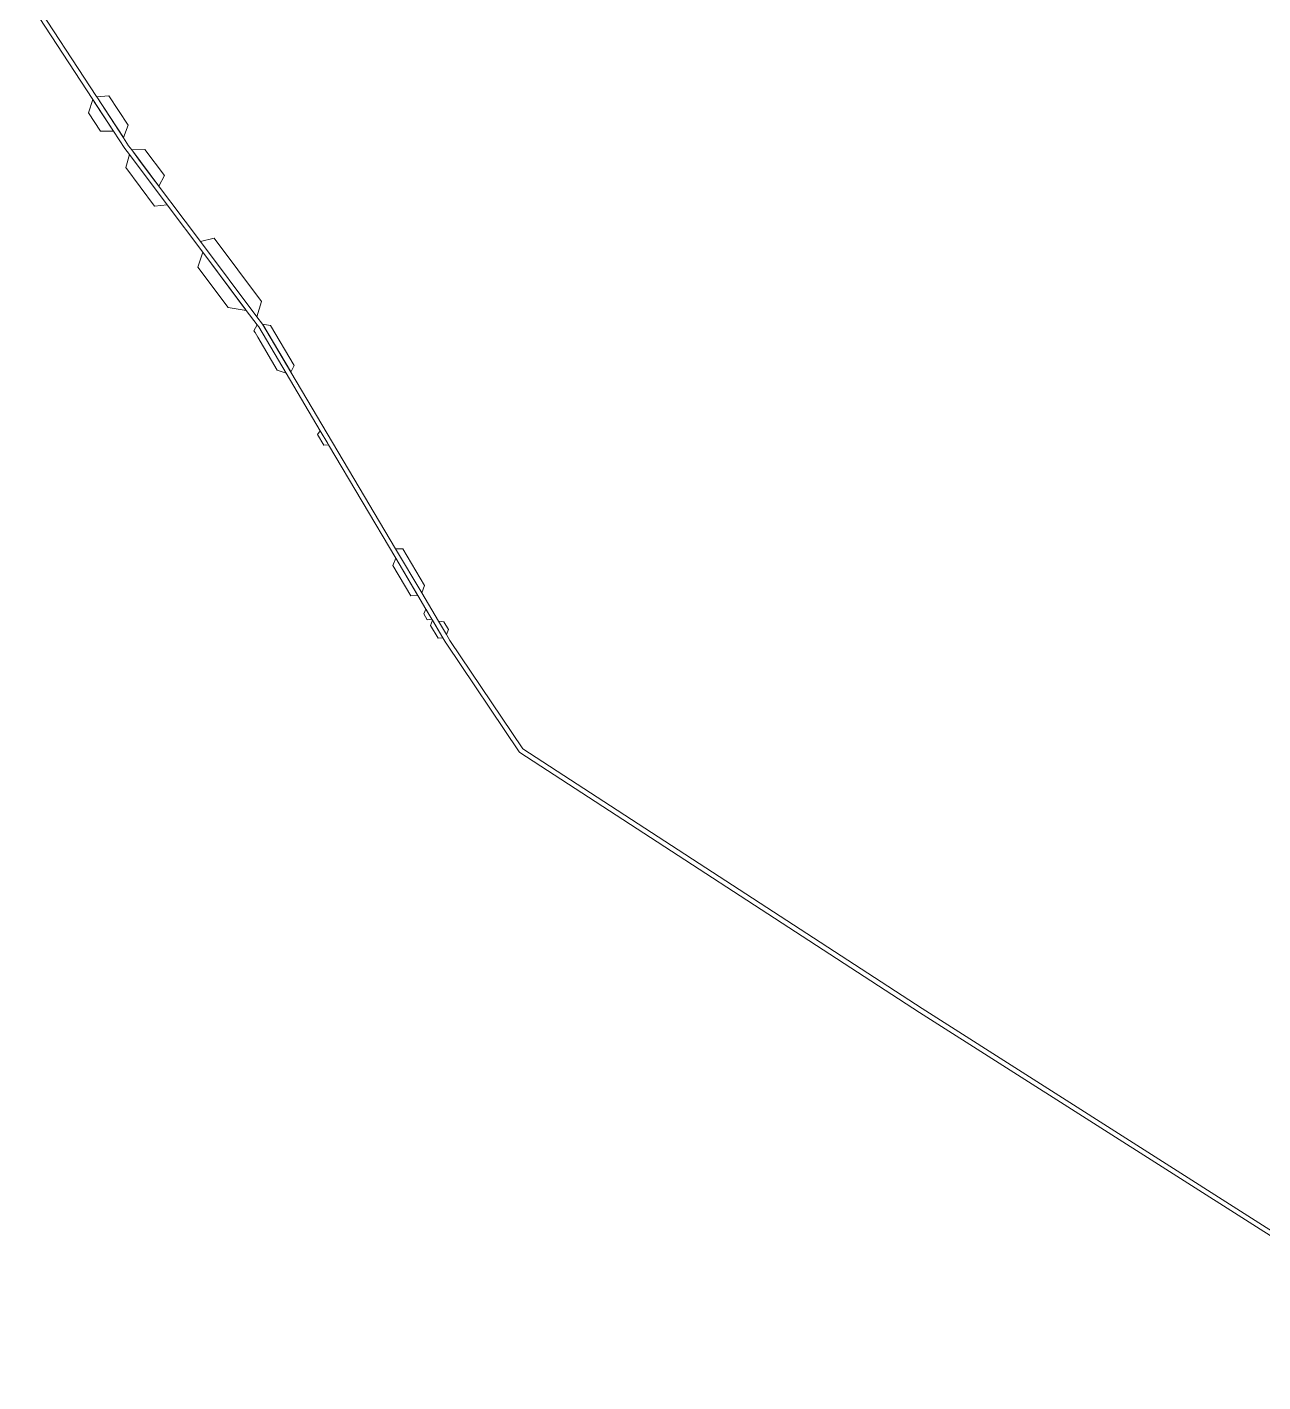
# Model space of a CAD drawing. Header units: inches. Extents: x 704148 to 723432, y 7075344 to 7101810.
# Drawn here: x 705282 to 710555, y 7077587 to 7083370 of the extents above; entities that cross this region are included whole.
import ezdxf

# ---------------------------------------------------------------- set-up
doc = ezdxf.new("R2010")
doc.units = ezdxf.units.IN
doc.header["$MEASUREMENT"] = 0
doc.layers.add('gisdb.gisadmin', color=7, linetype='Continuous', lineweight=9, true_color=0xccf5fc)

msp = doc.modelspace()

# ---------------------------------------------------------------- linework, layer by layer
at = {"layer": 'gisdb.gisadmin'}
for points in [[(705289.8719, 7083516.4107), (705578.433, 7083073.8412), (705579.6024, 7083072.0493), (705692.9342, 7082898.1335), (705715.6412, 7082863.416), (705728.5435, 7082846.1433), (705765.3962, 7082797.0144), (706021.694, 7082455.2413), (706263.0238, 7082133.428), (706286.8736, 7082101.6831), (706287.558, 7082100.7855), (706405.6502, 7081901.1855), (706407.5965, 7081898.0513), (706407.887, 7081897.4925), (706854.6684, 7081142.9318), (706965.9453, 7080955.1818), (706965.9435, 7080955.071), (707037.6634, 7080834.0067), (707063.0268, 7080791.1534), (707070.7999, 7080777.9512), (707071.4806, 7080776.832), (707086.4476, 7080751.6559), (707396.8198, 7080289.2886), (709100.3489, 7079180.7196), (710537.5955, 7078265.3342), (711580.2334, 7077603.6411)], [(711569.4762, 7077586.7511), (710526.9391, 7078248.4417), (709089.496, 7079163.9401), (707384.1901, 7080273.6447), (707383.1049, 7080274.438), (707382.1213, 7080275.3404), (707381.3409, 7080276.4612), (707069.7015, 7080740.7325), (707069.3095, 7080741.1821), (707056.5806, 7080762.7758), (707037.8268, 7080794.5513), (707011.7808, 7080838.413), (707009.1558, 7080842.7773), (706984.1824, 7080885.0701), (706983.8884, 7080885.4073), (706949.2935, 7080943.9242), (706947.155, 7080947.5049), (706855.2192, 7081102.6945), (706568.7114, 7081586.6046), (706565.1148, 7081592.6467), (706533.1412, 7081646.7979), (706387.0568, 7081893.3938), (706270.6149, 7082090.0858), (706263.4801, 7082099.62), (706217.4433, 7082160.9774), (706215.9764, 7082162.8849), (706031.5339, 7082408.8712), (705879.7327, 7082611.3333), (705776.8987, 7082748.4016), (705718.5396, 7082826.1337), (705699.3787, 7082851.5964), (705699.0881, 7082852.1551), (705651.3387, 7082925.3952), (705569.0907, 7083051.4937), (705563.2435, 7083060.4527), (705282.3822, 7083491.2629)]]:
    msp.add_lwpolyline(points, dxfattribs=at)
for points in [[(705563.2477, 7083060.4753), (705651.3101, 7082925.4021), (705596.0211, 7082925.9793), (705544.929, 7083004.3461)], [(705713.076, 7082951.511), (705692.9429, 7082898.1648), (705579.6031, 7083072.0093), (705631.0213, 7083077.3693)], [(705879.6909, 7082611.2881), (705826.1725, 7082605.9793), (705702.8908, 7082770.3548), (705718.5451, 7082826.1491)], [(705868.5944, 7082736.0834), (705844.4988, 7082691.5442), (705728.5859, 7082846.0948), (705784.6566, 7082848.0004)], [(706282.9016, 7082198.6738), (706263.0448, 7082133.4829), (706021.7361, 7082455.2278), (706080.4265, 7082468.6405)], [(706031.4956, 7082408.8818), (706217.3978, 7082161.0122), (706139.5155, 7082173.1885), (706010.9021, 7082344.6731)], [(706270.5935, 7082090.0846), (706387.0769, 7081893.3741), (706349.6898, 7081905.4834), (706266.4942, 7082045.9793), (706254.6511, 7082065.9793), (706249.7943, 7082074.181), (706263.4539, 7082099.604)], [(706421.2296, 7081925.9793), (706407.8698, 7081897.5127), (706286.9204, 7082101.6487), (706320.3331, 7082096.3674)], [(706568.7204, 7081586.6253), (706548.5944, 7081585.2858), (706521.6738, 7081630.7478), (706533.0931, 7081646.7905), (706565.1607, 7081592.6367)], [(706977.8571, 7080985.9793), (706965.964, 7080955.0357), (706854.6956, 7081142.9393), (706885.1976, 7081142.4572)], [(706949.3033, 7080943.919), (706919.6557, 7080942.9582), (706843.151, 7081072.1549), (706855.2554, 7081102.7417)], [(707009.1768, 7080842.8081), (706989.5935, 7080840.5522), (706974.5367, 7080865.9793), (706984.1382, 7080885.0919)], [(707056.5758, 7080762.7634), (707036.2657, 7080761.735), (707003.9365, 7080816.3306), (707011.7608, 7080838.4444)], [(707079.5735, 7080798.5055), (707071.5063, 7080776.8019), (707037.6555, 7080833.9672), (707060.2045, 7080831.2149)]]:
    msp.add_lwpolyline(points, close=True, dxfattribs=at)

doc.saveas('drawing.dxf')
